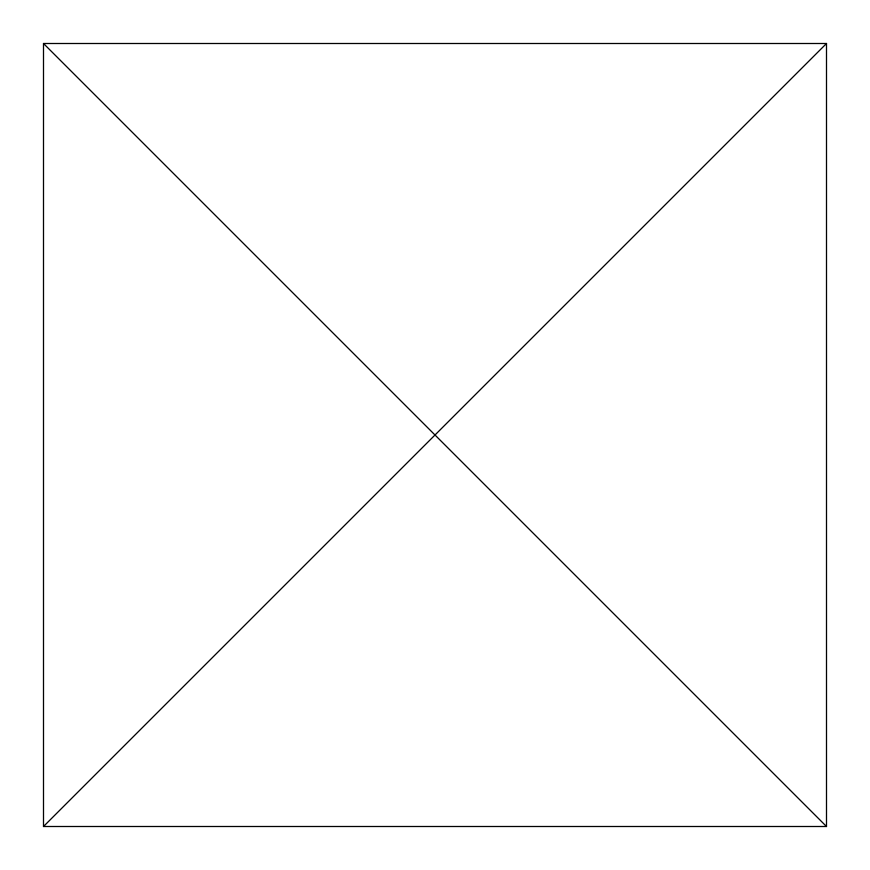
<?xml version="1.0" encoding="UTF-8"?>
<svg xmlns="http://www.w3.org/2000/svg" width="870" height="870" viewBox="0 0 870 870"><rect width="100%" height="100%" fill="white"/><g stroke="black" fill="none" stroke-linecap="round" stroke-linejoin="round"><path stroke-width="1.3" d="M43.5 826.5L826.5 43.5L43.5 43.5L43.5 826.5L826.5 826.5L826.5 43.5M43.5 43.5L826.5 826.5"/></g></svg>
